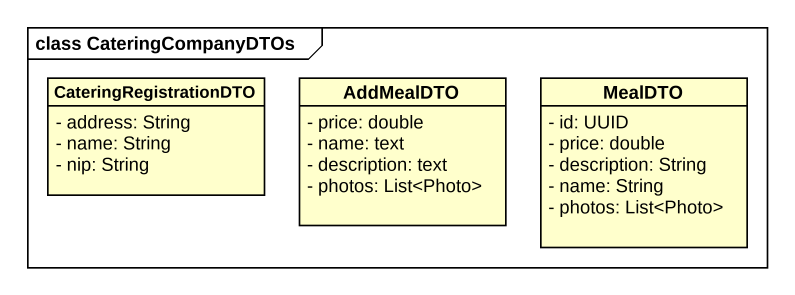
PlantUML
@startuml
mainframe class CateringCompanyDTOs
hide circle
hide empty members
skinparam classAttributeIconSize 0
class CateringRegistrationDTO {
  - address: String
  - name: String
  - nip: String
}
class AddMealDTO {
  - price: double
  - name: text
  - description: text
  - photos: List<Photo>
}
class MealDTO {
  - id: UUID
  - price: double
  - description: String
  - name: String
  - photos: List<Photo>
}
@enduml
